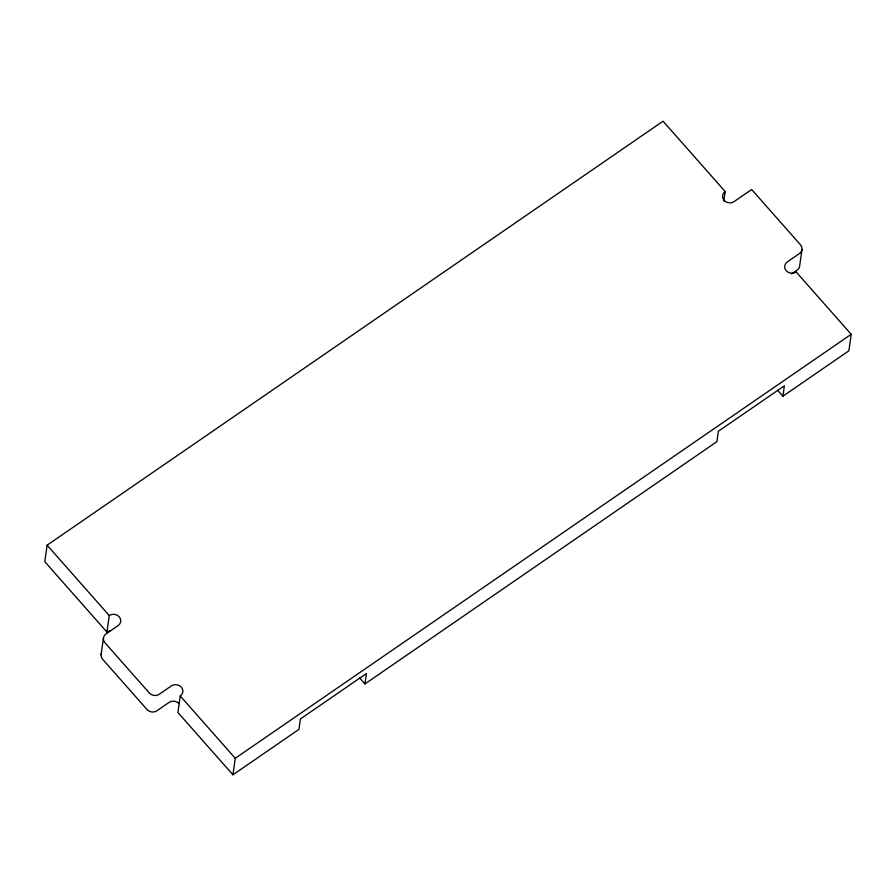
<?xml version="1.0" encoding="UTF-8"?>
<svg xmlns="http://www.w3.org/2000/svg" width="896" height="896" viewBox="0 0 896 896"><rect width="100%" height="100%" fill="white"/><g stroke="black" fill="none" stroke-linecap="round" stroke-linejoin="round"><path stroke-width="1.34" d="M777.56 390.197L782.891 396.234L848.882 350.806L851.2 334.298L796.174 271.981A7.078 6.272 8 0 1 786.24 270.738A7.078 6.272 8 0 1 787.304 261.934L799.4 253.602A7.078 6.272 8 0 0 800.464 244.787L751.733 189.605A7.078 6.272 8 0 0 750.546 190.266L734.048 201.622A7.078 6.272 8 0 1 724.114 200.379A7.078 6.272 8 0 1 725.178 191.565L663.051 121.206L47.118 545.194L44.8 561.702L106.926 632.061A7.078 6.272 8 0 1 110.264 630.84M101.114 654.584L103.432 638.086M106.926 632.061L109.245 615.552L47.118 545.194M109.245 615.552A7.078 6.272 8 0 1 119.179 616.795A7.078 6.272 8 0 1 118.115 625.61L106.019 633.931A7.078 6.272 8 0 0 104.955 642.746L149.33 693A7.078 6.272 8 0 0 159.275 694.243L171.371 685.922A7.078 6.272 8 0 1 181.306 687.154A7.078 6.272 8 0 1 180.242 695.968L177.923 712.477L232.949 774.794L298.939 729.366L300.406 718.973L366.397 673.546L364.941 683.939L359.61 677.902M232.949 774.794L235.267 758.285L851.2 334.298M723.822 201.197L725.178 191.565M801.987 249.458L799.669 265.955A7.078 6.272 8 0 1 797.082 270.11L791.582 273.896M782.891 396.234L784.347 385.84L718.357 431.267L716.901 441.661L364.941 683.939M180.242 695.968L235.267 758.285M178.987 703.662A7.078 6.272 8 0 0 169.053 702.419L156.957 710.752A7.078 6.272 8 0 1 147.011 709.509L102.637 659.254A7.078 6.272 8 0 1 101.55 653.005"/></g></svg>
